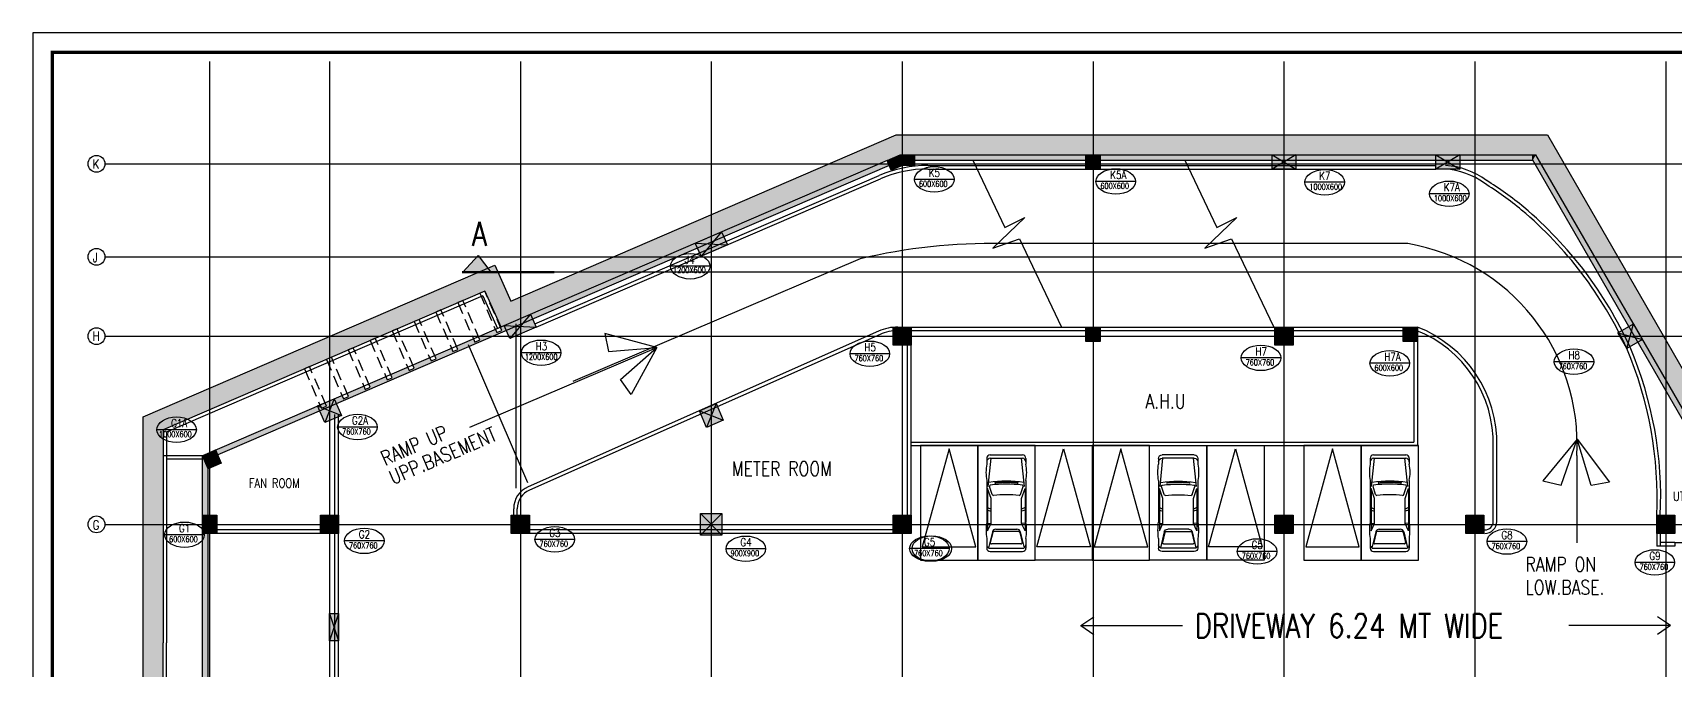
# Model space of a CAD drawing. Extents: x -14054 to 906348, y -36965 to 188562.
# Drawn here: x 792348 to 861171, y 113106 to 139803 of the extents above; entities that cross this region are included whole.
import ezdxf

# ---------------------------------------------------------------- set-up
doc = ezdxf.new("R2010")
doc.units = 0
doc.header["$LTSCALE"] = 1000
doc.header["$MEASUREMENT"] = 0
doc.linetypes.add('DASHED', pattern=[0.75, 0.5, -0.25])
doc.linetypes.add('HIDDEN', pattern=[0.375, 0.25, -0.125])
doc.layers.get('0').update_dxf_attribs({"linetype": 'CONTINUOUS'})
for name, color, linetype in [('BOR', 5, 'CONTINUOUS'), ('CAR', 6, 'CONTINUOUS'), ('CEN-LINE', 8, 'CONTINUOUS'), ('COL-FIN', 3, 'CONTINUOUS'), ('COL-SOL', 253, 'CONTINUOUS'), ('COL-TX1', 4, 'CONTINUOUS'), ('COL-TX2', 33, 'CONTINUOUS'), ('CROSS', 3, 'CONTINUOUS'), ('DOOR', 6, 'CONTINUOUS'), ('GLASS', 9, 'CONTINUOUS'), ('GRID', 8, 'HIDDEN'), ('HATCH', 9, 'CONTINUOUS'), ('HT', 9, 'CONTINUOUS'), ('RETWALL', 7, 'CONTINUOUS'), ('SEC-LINE', 2, 'CONTINUOUS'), ('UPPRE', 11, 'CONTINUOUS')]:
    doc.layers.add(name, color=color, linetype=linetype)
doc.layers.add('TEXT', color=3, linetype='CONTINUOUS', lineweight=15)
doc.layers.add('WALL', color=2, linetype='CONTINUOUS', lineweight=30)
doc.styles.add('ROMANS', font='ROMANS.shx', dxfattribs={"height": 350})
doc.styles.add('STYLE2', font='simplex.shx', dxfattribs={"width": 0.8})

# ---------------------------------------------------------------- blocks, each defined once
blk = doc.blocks.new('CAR1')
at = {"linetype": 'Continuous'}
for p, q in [((-166, 4334), (-166, 4068)), ((-96, 3029), (38, 4341)), ((0, 4500), (1495, 4500)), ((0, 4341), (1495, 4341)), ((1592, 3029), (1457, 4341)), ((1661, 4334), (1661, 4068)), ((-166, 3305), (-166, 1374)), ((217, 3237), (223, 3173)), ((276, 3242), (281, 3178)), ((335, 3246), (339, 3182)), ((394, 3250), (398, 3186)), ((453, 3253), (456, 3189)), ((512, 3256), (514, 3191)), ((571, 3258), (573, 3193)), ((630, 3259), (631, 3195)), ((689, 3260), (689, 3195)), ((748, 3260), (748, 3196)), ((807, 3260), (806, 3195)), ((866, 3259), (864, 3195)), ((925, 3258), (923, 3193)), ((984, 3256), (981, 3191)), ((1043, 3253), (1040, 3189)), ((1102, 3250), (1098, 3186)), ((1160, 3246), (1156, 3182)), ((1219, 3242), (1214, 3178)), ((1278, 3237), (1273, 3173)), ((1661, 3305), (1661, 1374)), ((35, 2472), (-123, 2938)), ((-123, 2938), (-123, 967)), ((91, 2650), (-30, 3023)), ((35, 1300), (35, 2472)), ((1405, 2650), (1526, 3023)), ((1461, 2472), (1619, 2938)), ((1461, 1300), (1461, 2472)), ((1619, 2938), (1619, 967)), ((-123, 2052), (35, 1978)), ((-123, 1923), (35, 1884)), ((1619, 2052), (1461, 1978)), ((1619, 1923), (1461, 1884)), ((-123, 1317), (35, 1300)), ((-123, 967), (35, 1300)), ((98, 914), (-80, 181)), ((114, 888), (2, 424)), ((1319, 930), (168, 930)), ((259, 1041), (1237, 1041)), ((1372, 888), (1485, 424)), ((1398, 914), (1576, 181)), ((1619, 1317), (1461, 1300)), ((1619, 967), (1461, 1300)), ((-166, 606), (-166, 166)), ((0, 153), (1495, 153)), ((0, 0), (1495, 0)), ((1431, 356), (56, 356)), ((1661, 606), (1661, 166))]:
    blk.add_line(p, q, dxfattribs=at)
for centre, radius, start, end in [((1947, 3686), 2146, 169.76163, 190.23837), ((0, 4334), 166, 90.01711, 179.98291), ((0, 4176), 166, 90.01711, 179.98291), ((1495, 4334), 166, 0.0171, 89.98289), ((1495, 4176), 166, 0.0171, 89.98289), ((-451, 3686), 2146, 349.76163, 10.23837), ((748, -2823), 6100, 82.36711, 97.63289), ((22, 3040), 55.1, 96.83565, 198.16986), ((748, -2891), 6031, 83.02615, 96.97385), ((1473, 3040), 55.1, 341.83015, 83.16435), ((143, 2667), 55.4, 198.10553, 275.97443), ((748, -2856), 5500, 83.75282, 96.24718), ((1352, 2667), 55.4, 264.02557, 341.89445), ((2441, 990), 2635, 171.62164, 188.37836), ((259, 875), 166, 90.04437, 166.31775), ((168, 875), 55.2, 89.91098, 166.26071), ((1237, 875), 166, 13.68224, 89.95563), ((1319, 875), 55.2, 13.73933, 90.08914), ((-945, 990), 2635, 351.62164, 8.37837), ((0, 318), 166, 180.01715, 269.98288), ((0, 165), 165, 179.91745, 270.08243), ((56, 411), 55.2, 166.36609, 269.91083), ((1431, 411), 55.2, 270.08906, 13.63393), ((1495, 318), 166, 270.01713, 359.98285), ((1496, 165), 165, 269.91757, 0.08254)]:
    blk.add_arc(centre, radius, start, end, dxfattribs=at)
blk = doc.blocks.new('*U46')
at = {"layer": 'HATCH', "linetype": 'Continuous'}
h = blk.add_hatch(dxfattribs=at)
h.set_pattern_fill('AR-PARQ1', color=256, scale=200, angle=45, style=0)
h.set_pattern_definition([(135, (558277.8, 51836.5), (-3394.113, 2e-13), [2400, -2400]), (135, (558560.6, 52119.3), (-3394.113, 2e-13), [2400, -2400]), (135, (558843.5, 52402.2), (-3394.113, 2e-13), [2400, -2400]), (135, (559126.3, 52685), (-3394.113, 2e-13), [2400, -2400]), (135, (559409.1, 52967.9), (-3394.113, 2e-13), [2400, -2400]), (135, (559692, 53250.7), (-3394.113, 2e-13), [2400, -2400]), (135, (559974.8, 53533.5), (-3394.113, 2e-13), [2400, -2400]), (45, (556580.7, 53533.5), (3394.113, -2e-13), [2400, -2400]), (45, (556297.9, 53816.4), (3394.113, -2e-13), [2400, -2400]), (45, (556015, 54099.2), (3394.113, -2e-13), [2400, -2400]), (45, (555732.2, 54382), (3394.113, -2e-13), [2400, -2400]), (45, (555449.3, 54665), (3394.113, -2e-13), [2400, -2400]), (45, (555166.5, 54947.8), (3394.113, -2e-13), [2400, -2400]), (45, (554883.7, 55230.6), (3394.113, -2e-13), [2400, -2400])])
h.paths.add_polyline_path([(828524.19, 135527.59), (812384.44, 128568.92), (811709.7, 130074.84), (796975.65, 123722.24), (796975.38, 72400.37), (813907.67, 72400.37), (813907.67, 74050.37), (867647.67, 74050.37), (867647.67, 72400.37), (903337.59, 72400.37), (903337.69, 112114.02), (893725.45, 112114.02), (893725.45, 119284.02), (865188.91, 119284.02), (855815.81, 135527.59)])
h.paths.add_polyline_path([(855336.48, 134697.59), (864709.58, 118454.02), (892895.45, 118454.02), (892895.45, 111284.02), (902507.69, 111284.02), (902507.59, 73230.37), (868477.67, 73230.37), (868477.67, 74880.37), (813077.67, 74880.37), (813077.67, 73230.37), (797805.39, 73230.37), (797805.65, 123176.23), (811286.86, 128988.67), (811961.6, 127482.76), (828695.49, 134697.59)], flags=16)
at = {"layer": 'HT', "linetype": 'Continuous'}
for points in [[(828234.86, 134248.52), (828205.36, 134317.59), (827814.13, 134317.59), (821206.65, 131468.77), (821300.7, 131258.85)], [(855336.48, 134697.59), (855203.65, 134697.59), (855203.65, 134467.59)]]:
    blk.add_hatch(color=256, dxfattribs=at).paths.add_polyline_path(points)
h = blk.add_hatch(color=256, dxfattribs=at)
h.paths.add_polyline_path([(860777.67, 125268), (860777.67, 124807.82), (864006.31, 119212.59), (864271.86, 119212.59)])
h.paths.add_polyline_path([(859802.27, 126958.38), (859603.06, 126843.42), (860777.67, 124807.82), (860777.67, 125268)])
h.paths.add_polyline_path([(858174.89, 129778.62), (857909.35, 129778.62), (859223.21, 127501.69), (859422.43, 127616.65)])
h.paths.add_polyline_path([(855555.75, 134317.59), (855290.21, 134317.59), (857540.16, 130418.43), (857805.7, 130418.43)])
h.paths.add_polyline_path([(857805.7, 130418.43), (857540.16, 130418.43), (857909.35, 129778.62), (858174.89, 129778.62)])
h.paths.add_polyline_path([(855336.48, 134697.59), (855203.65, 134467.59), (855290.21, 134317.59), (855555.75, 134317.59)])
h.paths.add_polyline_path([(864271.86, 119212.59), (864006.31, 119212.59), (864444.03, 118454.02), (864709.58, 118454.02)])
h = blk.add_hatch(color=256, dxfattribs=at)
h.paths.add_polyline_path([(819351.45, 130418.43), (818770.52, 130418.43), (817286.57, 129778.62), (817867.5, 129778.62)])
h.paths.add_polyline_path([(820198.65, 130783.7), (820104.59, 130993.62), (818770.52, 130418.43), (819351.45, 130418.43)])
h.paths.add_polyline_path([(817867.5, 129778.62), (817286.57, 129778.62), (813199.57, 128016.51), (813293.63, 127806.6)])
h = blk.add_hatch(color=256, dxfattribs=at)
h.paths.add_polyline_path([(804373.86, 123960.83), (804282.8, 124172.04), (800006.42, 122328.27), (800097.49, 122117.07)])
h.paths.add_polyline_path([(805300.93, 124611), (804980.7, 124472.93), (805071.76, 124261.73), (811649.18, 127097.59), (811068.25, 127097.59), (811021.84, 127077.58), (811081.23, 126939.84), (810870.03, 126848.78), (810810.64, 126986.52), (810103.56, 126681.66), (810162.95, 126543.92), (809951.74, 126452.86), (809892.35, 126590.6), (809185.27, 126285.74), (809244.66, 126148), (809033.46, 126056.94), (808974.07, 126194.68), (808266.99, 125889.82), (808326.38, 125752.08), (808115.17, 125661.02), (808055.78, 125798.76), (807348.7, 125493.9), (807408.09, 125356.16), (807196.88, 125265.1), (807137.5, 125402.84), (806430.42, 125097.98), (806489.81, 124960.24), (806278.6, 124869.18), (806219.21, 125006.92), (805512.13, 124702.06), (805571.52, 124564.32), (805360.31, 124473.26)])
h.paths.add_polyline_path([(812191.58, 127331.44), (812097.52, 127541.36), (811940.13, 127473.5), (811999.52, 127335.76), (811788.31, 127244.69), (811728.92, 127382.44), (811068.25, 127097.59), (811649.18, 127097.59)])
h = blk.add_hatch(color=256, dxfattribs=at)
h.paths.add_polyline_path([(799685.45, 121557.26), (799455.45, 122090.72), (799455.45, 119592.59), (799685.45, 119592.59)])
edge = h.paths.add_edge_path()
edge.add_line((799685.45, 118832.59), (799605.45, 118832.59))
edge.add_line((799605.45, 118832.59), (799525.6, 118832.59))
edge.add_ellipse((798700.59, 118778.17), major_axis=(-829.33, 0), ratio=0.6434108, start_angle=163.6817985, end_angle=183.7738607, ccw=False)
edge.add_line((799529.47, 118778.17), (799531.13, 118778.17))
edge.add_line((799455.45, 118557.17), (799455.45, 112215.77))
edge.add_line((799455.45, 112215.77), (799685.45, 112215.77))
edge.add_line((799685.45, 112215.77), (799685.45, 118832.59))
at = {"layer": 'BOR', "color": 2, "ltscale": 140}
blk.add_lwpolyline([(792347.96, 139802.57), (792347.96, 60267.68), (906347.96, 60267.68), (906347.96, 139802.57)], close=True, dxfattribs=at)
at = {"layer": 'BOR', "ltscale": 140, "const_width": 136.54}
blk.add_lwpolyline([(905528.71, 61086.94), (793167.21, 61086.94), (793167.21, 138983.32), (905528.71, 138983.32)], close=True, dxfattribs=at)
at = {"layer": 'CAR'}
for points in [[(831944.51, 122512.83), (829544.51, 122512.83), (829544.51, 117712.83), (831944.51, 117712.83), (831944.51, 122512.83)], [(834344.51, 122512.83), (831944.51, 122512.83), (831944.51, 117712.83), (834344.51, 117712.83), (834344.51, 122512.83)], [(834344.51, 122512.83), (836744.51, 122512.83), (836744.51, 117712.83), (834344.51, 117712.83), (834344.51, 122512.83)], [(839144.51, 122512.83), (836744.51, 122512.83), (836744.51, 117712.83), (839144.51, 117712.83), (839144.51, 122512.83)], [(839144.51, 122512.83), (841544.51, 122512.83), (841544.51, 117712.83), (839144.51, 117712.83), (839144.51, 122512.83)], [(841544.51, 122512.83), (843944.51, 122512.83), (843944.51, 117712.83), (841544.51, 117712.83), (841544.51, 122512.83)], [(848010.84, 122512.83), (845610.84, 122512.83), (845610.84, 117712.83), (848010.84, 117712.83), (848010.84, 122512.83)], [(850410.84, 122512.83), (848010.84, 122512.83), (848010.84, 117712.83), (850410.84, 117712.83), (850410.84, 122512.83)]]:
    blk.add_lwpolyline(points, dxfattribs=at)
for points in [[(829621.75, 118269.84), (831867.26, 118269.84), (830744.51, 122377.64)], [(836667.26, 118269.84), (834421.75, 118269.84), (835544.51, 122377.64)], [(836821.75, 118269.84), (839067.26, 118269.84), (837944.51, 122377.64)], [(843867.26, 118269.84), (841621.75, 118269.84), (842744.51, 122377.64)], [(845688.09, 118269.84), (847933.59, 118269.84), (846810.84, 122377.64)]]:
    blk.add_lwpolyline(points, close=True, dxfattribs=at)
at = {"layer": 'CEN-LINE', "linetype": 'Continuous'}
for p, q in [((799455.45, 122090.72), (800243.98, 121777.3)), ((800006.42, 122328.27), (799694.52, 121540.4))]:
    blk.add_line(p, q, dxfattribs=at)
at = {"layer": 'COL-FIN', "linetype": 'Continuous'}
for p, q in [((805157.67, 119592.59), (804397.67, 118832.59)), ((804397.67, 119592.59), (805157.67, 118832.59)), ((812397.67, 119592.59), (813157.67, 118832.59)), ((813157.67, 119592.59), (812397.67, 118832.59))]:
    blk.add_line(p, q, dxfattribs=at)
for points in [[(828144.52, 134460.04), (828695.49, 134697.59), (829295.49, 134697.59), (829295.49, 134247.59), (828788.37, 134247.59), (828321.26, 134046.19)], [(837077.67, 134097.59), (836477.67, 134097.59), (836477.67, 134697.59), (837077.67, 134697.59)], [(845277.67, 134097.59), (844277.67, 134097.59), (844277.67, 134697.59), (845277.67, 134697.59)], [(852143.45, 134097.59), (851143.45, 134097.59), (851143.45, 134697.59), (852143.45, 134697.59)], [(821451.79, 130921.64), (820349.74, 130446.49), (820104.59, 130993.62), (821206.65, 131468.77)], [(813444.72, 127469.38), (812342.67, 126994.23), (812097.52, 127541.36), (813199.57, 128016.51)], [(829157.67, 126717.59), (828397.67, 126717.59), (828397.67, 127477.59), (829157.67, 127477.59)], [(837077.68, 126877.57), (836477.68, 126877.57), (836477.68, 127477.57), (837077.68, 127477.57)], [(845157.67, 126717.59), (844397.67, 126717.59), (844397.67, 127477.59), (845157.67, 127477.59)], [(850367.67, 126877.57), (849767.67, 126877.57), (849767.67, 127477.57), (850367.67, 127477.57)], [(859802.27, 126958.38), (859144, 126578.53), (858764.16, 127236.8), (859422.43, 127616.65)], [(821276.38, 123571.85), (820577.45, 123273.36), (820278.97, 123972.3), (820977.9, 124270.78)], [(800243.98, 121777.3), (799693.01, 121539.75), (799455.45, 122090.72), (800006.42, 122328.27)], [(800055.45, 118832.59), (799455.45, 118832.59), (799455.45, 119592.59), (800055.45, 119592.59)], [(805157.67, 118832.59), (804397.67, 118832.59), (804397.67, 119592.59), (805157.67, 119592.59)], [(813157.67, 118832.59), (812397.67, 118832.59), (812397.67, 119592.59), (813157.67, 119592.59)], [(821227.67, 118762.59), (820327.67, 118762.59), (820327.67, 119662.59), (821227.67, 119662.59)], [(829157.67, 118832.59), (828397.67, 118832.59), (828397.67, 119592.59), (829157.67, 119592.59)], [(845157.67, 118832.59), (844397.67, 118832.59), (844397.67, 119592.59), (845157.67, 119592.59)], [(853157.67, 118832.7), (852397.67, 118832.7), (852397.67, 119592.7), (853157.67, 119592.7)], [(861157.67, 118832.59), (860397.67, 118832.59), (860397.67, 119592.59), (861157.67, 119592.59)], [(804777.67, 114327.35), (804777.67, 115477.35), (805157.67, 115477.35), (805157.67, 114327.35)]]:
    blk.add_lwpolyline(points, close=True, dxfattribs=at)
at = {"layer": 'COL-SOL', "linetype": 'Continuous'}
for points in [[(828695.49, 134697.59), (828144.52, 134460.04), (828788.37, 134247.59), (828321.26, 134046.19)], [(829295.49, 134697.59), (829295.49, 134247.59), (828695.49, 134697.59), (828788.37, 134247.59)], [(836477.67, 134697.59), (836477.67, 134097.59), (837077.67, 134697.59), (837077.67, 134097.59)], [(844277.67, 134697.59), (844277.67, 134097.59), (845277.67, 134697.59), (845277.67, 134097.59)], [(851143.45, 134697.59), (851143.45, 134097.59), (852143.45, 134697.59), (852143.45, 134097.59)], [(821206.65, 131468.77), (821451.79, 130921.64), (820104.59, 130993.62), (820349.74, 130446.49)], [(813199.57, 128016.51), (813444.72, 127469.38), (812097.52, 127541.36), (812342.67, 126994.23)], [(828397.67, 127477.59), (828397.67, 126717.59), (829157.67, 127477.59), (829157.67, 126717.59)], [(836477.68, 127477.57), (836477.68, 126877.57), (837077.68, 127477.57), (837077.68, 126877.57)], [(844397.67, 127477.59), (844397.67, 126717.59), (845157.67, 127477.59), (845157.67, 126717.59)], [(849767.67, 127477.57), (849767.67, 126877.57), (850367.67, 127477.57), (850367.67, 126877.57)], [(858764.16, 127236.8), (859422.43, 127616.65), (859144, 126578.53), (859802.27, 126958.38)], [(804282.8, 124172.04), (804980.7, 124472.93), (804583.7, 123474.14), (805281.6, 123775.04)], [(820977.9, 124270.78), (820278.97, 123972.3), (821276.38, 123571.85), (820577.45, 123273.36)], [(799455.45, 122090.72), (800006.42, 122328.27), (799693.01, 121539.75), (800243.98, 121777.3)], [(799455.45, 119592.59), (799455.45, 118832.59), (800055.45, 119592.59), (800055.45, 118832.59)], [(804397.67, 119592.59), (804397.67, 118832.59), (805157.67, 119592.59), (805157.67, 118832.59)], [(812397.67, 119592.59), (812397.67, 118832.59), (813157.67, 119592.59), (813157.67, 118832.59)], [(820327.67, 119662.59), (820327.67, 118762.59), (821227.67, 119662.59), (821227.67, 118762.59)], [(828397.67, 119592.59), (828397.67, 118832.59), (829157.67, 119592.59), (829157.67, 118832.59)], [(844397.67, 119592.59), (844397.67, 118832.59), (845157.67, 119592.59), (845157.67, 118832.59)], [(852397.67, 119592.7), (852397.67, 118832.7), (853157.67, 119592.7), (853157.67, 118832.7)], [(860397.67, 119592.59), (860397.67, 118832.59), (861157.67, 119592.59), (861157.67, 118832.59)], [(804777.67, 115477.35), (804777.67, 114327.35), (805157.67, 115477.35), (805157.67, 114327.35)]]:
    blk.add_solid(points, dxfattribs=at)
at = {"layer": 'COL-TX1', "color": 1}
for p, q in [((830953.44, 133664.31), (829294.78, 133664.31)), ((838556.56, 133577.51), (836897.9, 133577.51)), ((847314.5, 133543.47), (845655.84, 133543.47)), ((852532.87, 133060.98), (850874.21, 133060.98)), ((820726.28, 130025.12), (819067.62, 130025.12)), ((814480.26, 126402.48), (812821.59, 126402.48)), ((828253.81, 126359.5), (826595.15, 126359.5)), ((844642.54, 126187.84), (842983.87, 126187.84)), ((850041.39, 125958.92), (848382.73, 125958.92)), ((857759.41, 126027.45), (856100.75, 126027.45)), ((806779.87, 123291.62), (805121.2, 123291.62)), ((799200.24, 123178.97), (797541.58, 123178.97)), ((799529.92, 118778.17), (797871.26, 118778.17)), ((807067.07, 118521.28), (805408.4, 118521.28)), ((815049.57, 118585.5), (813390.91, 118585.5)), ((854948.5, 118492.27), (853289.84, 118492.27)), ((823057.18, 118190.65), (821398.52, 118190.65)), ((830749.68, 118198.24), (829091.02, 118198.24)), ((844481.76, 118078.18), (842823.1, 118078.18)), ((861150.34, 117619.21), (859491.68, 117619.21))]:
    blk.add_line(p, q, dxfattribs=at)
for centre in [(830124.11, 133664.31), (837727.23, 133577.51), (846485.17, 133543.47), (851703.54, 133060.98), (819896.95, 130025.12), (813650.93, 126402.48), (827424.48, 126359.5), (843813.2, 126187.84), (849212.06, 125958.92), (856930.08, 126027.45), (798370.91, 123178.97), (805950.53, 123291.62), (798700.59, 118778.17), (814220.24, 118585.5), (806237.73, 118521.28), (822227.85, 118190.65), (829920.35, 118198.24), (830020.35, 118198.24), (843652.43, 118078.18), (854119.17, 118492.27), (860321.01, 117619.21)]:
    blk.add_ellipse(centre, major_axis=(-829.33, 0), ratio=0.6434108, dxfattribs=at)
at = {"layer": 'CROSS', "color": 3, "linetype": 'Continuous'}
for p, q in [((828788.37, 134247.59), (828144.52, 134460.04)), ((828695.49, 134697.59), (828321.26, 134046.19)), ((828695.49, 134697.59), (829295.49, 134247.59)), ((829295.49, 134697.59), (828788.37, 134247.59)), ((836477.67, 134697.59), (837077.67, 134097.59)), ((837077.67, 134697.59), (836477.67, 134097.59)), ((844277.67, 134697.59), (845277.67, 134097.59)), ((845277.67, 134697.59), (844277.67, 134097.59)), ((851143.45, 134697.59), (852143.45, 134097.59)), ((852143.45, 134697.59), (851143.45, 134097.59)), ((821206.65, 131468.77), (820349.74, 130446.49)), ((820104.59, 130993.62), (821451.79, 130921.64)), ((813199.57, 128016.51), (812342.67, 126994.23)), ((812097.52, 127541.36), (813444.72, 127469.38)), ((828397.67, 127477.59), (829157.67, 126717.59)), ((829157.67, 127477.59), (828397.67, 126717.59)), ((836477.68, 127477.57), (837077.68, 126877.57)), ((837077.68, 127477.57), (836477.68, 126877.57)), ((844397.67, 127477.59), (845157.67, 126717.59)), ((845157.67, 127477.59), (844397.67, 126717.59)), ((849767.67, 127477.57), (850367.67, 126877.57)), ((850367.67, 127477.57), (849767.67, 126877.57)), ((859144, 126578.53), (859422.43, 127616.65)), ((858764.16, 127236.8), (859802.27, 126958.38)), ((804282.8, 124172.04), (805281.6, 123775.04)), ((804980.7, 124472.93), (804583.7, 123474.14)), ((820278.97, 123972.3), (821276.38, 123571.85)), ((820977.9, 124270.78), (820577.45, 123273.36)), ((799455.45, 122090.72), (800243.98, 121777.3)), ((800006.42, 122328.27), (799693.01, 121539.75)), ((799455.45, 119592.59), (800055.45, 118832.59)), ((800055.45, 119592.59), (799455.45, 118832.59)), ((820327.67, 119662.59), (821227.67, 118762.59)), ((821227.67, 119662.59), (820327.67, 118762.59)), ((828397.67, 119592.59), (829157.67, 118832.59)), ((829157.67, 119592.59), (828397.67, 118832.59)), ((845157.67, 119592.59), (844397.67, 118832.59)), ((844397.67, 119592.59), (845157.67, 118832.59)), ((852397.67, 119592.7), (853157.67, 118832.7)), ((853157.67, 119592.7), (852397.67, 118832.7)), ((861157.67, 119592.59), (860397.67, 118832.59)), ((860397.67, 119592.59), (861157.67, 118832.59)), ((804777.67, 115477.35), (805157.67, 114327.35)), ((805157.67, 115477.35), (804777.67, 114327.35))]:
    blk.add_line(p, q, dxfattribs=at)
blk.add_lwpolyline([(804282.8, 124172.04), (804980.7, 124472.93), (805281.6, 123775.04), (804583.7, 123474.14), (804282.8, 124172.04)], dxfattribs=at)
at = {"layer": 'DOOR', "linetype": 'Continuous'}
blk.add_line((861157.67, 118454.02), (862057.67, 118454.02), dxfattribs=at)
at = {"layer": 'GLASS', "color": 1, "linetype": 'Continuous'}
for centre in [(795015.69, 134317.59), (795015.69, 130418.43), (795015.69, 127097.59), (795015.69, 119212.59)]:
    blk.add_circle(centre, 352.83, dxfattribs=at)
at = {"layer": 'GRID', "color": 8, "linetype": 'Continuous'}
for p, q in [((799755.45, 138599.3), (799755.45, 70946.85)), ((804777.67, 138599.3), (804777.67, 70946.85)), ((812777.67, 138599.3), (812777.67, 70946.85)), ((820777.67, 138599.3), (820777.67, 70946.85)), ((828777.67, 138599.3), (828777.67, 70946.85)), ((836777.67, 138599.3), (836777.67, 70946.85)), ((844777.67, 138599.3), (844777.67, 70946.85)), ((852777.67, 138599.3), (852777.67, 70946.85)), ((860777.67, 138599.3), (860777.67, 70946.85)), ((795368.52, 134317.59), (904491.58, 134317.59)), ((795368.52, 130418.43), (904491.58, 130418.43)), ((795368.52, 127097.59), (904491.58, 127097.59)), ((795368.52, 119212.59), (904491.58, 119212.59))]:
    blk.add_line(p, q, dxfattribs=at)
at = {"layer": 'HT', "linetype": 'Continuous'}
blk.add_line((855203.65, 134467.59), (855203.65, 134697.59), dxfattribs=at)
blk.add_solid([(829295.49, 134697.59), (829295.49, 134467.59), (855203.65, 134697.59), (855203.65, 134467.59)], dxfattribs=at)
at = {"layer": 'RETWALL', "color": 7, "linetype": 'Continuous'}
for p, q in [((811286.86, 128988.67), (797805.45, 123176.15)), ((811210.44, 128792.37), (797955.45, 123077.47)), ((811210.44, 128792.37), (811823.85, 127423.36)), ((811286.86, 128988.67), (811961.6, 127482.76))]:
    blk.add_line(p, q, dxfattribs=at)
blk.add_lwpolyline([(813907.67, 74050.37), (813907.67, 72400.37), (796975.38, 72400.37), (796975.65, 123722.24), (811709.7, 130074.84), (812384.44, 128568.92), (828524.19, 135527.59), (855815.81, 135527.59), (865188.91, 119284.02), (893725.45, 119284.02), (893725.45, 112114.02), (903337.69, 112114.02), (903337.59, 72400.37), (867647.67, 72400.37), (867647.67, 74050.37)], close=True, dxfattribs=at)
at = {"layer": 'RETWALL', "linetype": 'DASHED'}
for points in [[(811999.52, 127335.76), (811286.86, 128988.67), (811075.66, 128897.61), (811788.31, 127244.69)], [(810162.95, 126543.92), (809450.29, 128196.83), (809239.09, 128105.77), (809951.74, 126452.86)], [(811081.23, 126939.84), (810368.58, 128592.75), (810157.37, 128501.69), (810870.03, 126848.78)], [(808326.38, 125752.08), (807613.72, 127404.99), (807402.51, 127313.93), (808115.17, 125661.02)], [(809244.66, 126148), (808532.01, 127800.91), (808320.8, 127709.85), (809033.46, 126056.94)], [(807408.09, 125356.16), (806695.44, 127009.07), (806484.23, 126918.01), (807196.88, 125265.1)], [(805571.52, 124564.32), (804858.86, 126217.23), (804647.66, 126126.17), (805360.31, 124473.26)], [(806489.81, 124960.24), (805777.15, 126613.15), (805565.94, 126522.09), (806278.6, 124869.18)], [(804653.23, 124168.4), (803940.58, 125821.31), (803729.37, 125730.25), (804442.03, 124077.34)]]:
    blk.add_lwpolyline(points, close=True, dxfattribs=at)
at = {"layer": 'SEC-LINE', "color": 6, "linetype": 'Continuous'}
blk.add_lwpolyline([(866091.04, 129778.62), (810368.06, 129778.62), (811003.09, 130474.4), (811541.9, 129778.62)], dxfattribs=at)
at = {"layer": 'SEC-LINE', "color": 2, "linetype": 'Continuous', "const_width": 100}
blk.add_lwpolyline([(814196.32, 129778.62), (810333.45, 129778.62)], dxfattribs=at)
at = {"layer": 'SEC-LINE', "color": 2, "linetype": 'Continuous'}
blk.add_solid([(810368.06, 129778.62), (811003.09, 130474.4), (811541.9, 129778.62)], dxfattribs=at)
at = {"layer": 'UPPRE', "linetype": 'Continuous'}
for p, q in [((797805.45, 123176.15), (797805.47, 114255.76)), ((797955.45, 123077.47), (797955.47, 114255.76)), ((799455.45, 122090.72), (797805.45, 122090.72)), ((799455.45, 121940.72), (797955.45, 121940.72))]:
    blk.add_line(p, q, dxfattribs=at)
at = {"layer": 'UPPRE'}
for p, q in [((797805.39, 73230.37), (797805.6, 114255.77)), ((797955.39, 73380.37), (797955.6, 114255.77))]:
    blk.add_line(p, q, dxfattribs=at)
at = {"layer": 'WALL', "linetype": 'Continuous'}
for p, q in [((828144.53, 134460.04), (799455.45, 122090.72)), ((828235.59, 134248.83), (799685.45, 121939.42)), ((828540.9, 134467.59), (841045.45, 134467.59)), ((829295.49, 134697.59), (841045.45, 134697.59)), ((829849.97, 134247.59), (851143.45, 134247.59)), ((831740.72, 134467.59), (833081.9, 131654.04)), ((840626.59, 134467.59), (841967.77, 131654.04)), ((841045.45, 134697.59), (855336.48, 134697.59)), ((841045.45, 134467.59), (855203.65, 134467.59)), ((864444.03, 118454.02), (855203.65, 134467.59)), ((864709.58, 118454.02), (855336.48, 134697.59)), ((813385.33, 127607.13), (827810.99, 133826.76)), ((813444.72, 127469.38), (827870.37, 133689.02)), ((829849.97, 134097.59), (851143.45, 134097.59)), ((833920.13, 132072.69), (832578.95, 130788.82)), ((833081.9, 131654.04), (833920.13, 132072.69)), ((842806, 132072.69), (841464.82, 130788.82)), ((841967.77, 131654.04), (842806, 132072.69)), ((832578.95, 130788.82), (833696.59, 131179.56)), ((833696.59, 131179.56), (835461.28, 127477.58)), ((841464.82, 130788.82), (842582.47, 131179.56)), ((842582.47, 131179.56), (844347.15, 127477.58)), ((812587.12, 127612.51), (812587.12, 120730.11)), ((828600.45, 127477.59), (849767.67, 127477.57)), ((828600.45, 127327.59), (849767.67, 127327.57)), ((832509.45, 127327.59), (848547.67, 127327.59)), ((813096.02, 120947.44), (810601.56, 126733.03)), ((827789.09, 127305.62), (813104.93, 120788.14)), ((827849.94, 127168.52), (813165.78, 120651.04)), ((829007.67, 119592.59), (829007.67, 126717.59)), ((829157.67, 119592.59), (829157.67, 126717.59)), ((850217.67, 126877.57), (850217.67, 122662.83)), ((850367.67, 126877.57), (850367.67, 122512.83)), ((805007.67, 103980.74), (805007.67, 123811.07)), ((805157.67, 103980.74), (805157.67, 123811.07)), ((829157.67, 122662.83), (850217.67, 122662.83)), ((829157.67, 122512.83), (850367.67, 122512.83)), ((799455.45, 103980.74), (799455.45, 122090.72)), ((799685.45, 121939.42), (799685.45, 94860.37)), ((853547.67, 119332.59), (853547.67, 122479.41)), ((853697.67, 119332.59), (853697.67, 122477.57)), ((812497.67, 119592.59), (812497.67, 119868.49)), ((812647.67, 119592.59), (812647.67, 119868.49)), ((804397.67, 118982.59), (799605.45, 118982.59)), ((804397.67, 118832.59), (799605.45, 118832.59)), ((828397.67, 118982.59), (813157.67, 118982.59)), ((828397.67, 118832.59), (813157.67, 118832.59)), ((860397.67, 118832.59), (860397.67, 118304.02)), ((860547.67, 118832.59), (860547.67, 118304.02)), ((861157.67, 118454.02), (860547.67, 118454.02)), ((861157.67, 118454.02), (861157.67, 118304.02)), ((861157.67, 118304.02), (860397.67, 118304.02)), ((836257.14, 114973.14), (840530.28, 114973.15)), ((836267.61, 114973.15), (836804.95, 115343.43)), ((836267.61, 114973.15), (836804.96, 114602.87)), ((860981.96, 114973.14), (856708.83, 114973.15)), ((860971.49, 114973.15), (860434.15, 115343.43)), ((860971.49, 114973.15), (860434.15, 114602.87))]:
    blk.add_line(p, q, dxfattribs=at)
at = {"layer": 'WALL', "color": 7, "linetype": 'Continuous'}
for p, q in [((849962.86, 130972.59), (832963.57, 130972.59)), ((827015.54, 130333.73), (814983.06, 125195.12)), ((818498.37, 126627.24), (816320.82, 127213.29)), ((816320.82, 127213.29), (816473.26, 126451.9)), ((810661.81, 123280.55), (818498.37, 126627.24)), ((816473.26, 126451.9), (818498.37, 126627.24)), ((816971.34, 125285.6), (818498.37, 126627.24)), ((818498.37, 126627.24), (817415.94, 124648.98)), ((817415.94, 124648.98), (816971.34, 125285.6)), ((857059.84, 122780.32), (855631.58, 121035.26)), ((856388.44, 120861.71), (857059.84, 122780.32)), ((857059.84, 122780.32), (858419.42, 120981.23)), ((857656.4, 120837.14), (857059.84, 122780.32)), ((857047.67, 122094.11), (857047.67, 118440.01)), ((855631.58, 121035.26), (856388.44, 120861.71)), ((858419.42, 120981.23), (857656.4, 120837.14))]:
    blk.add_line(p, q, dxfattribs=at)
at = {"layer": 'WALL', "linetype": 'Continuous'}
for centre, radius, start, end in [((829849.97, 129097.59), 5150, 90, 113.3233326), ((851343.68, 131024.21), 3229.82, 53.5268171, 86.2935165), ((829849.97, 129097.59), 5000, 90, 113.3233326), ((851343.68, 131024.21), 3079.82, 53.5268171, 86.2935165), ((845698.76, 121429.42), 14348.75, 50.4601446, 58.2303913), ((845698.76, 121429.42), 14198.75, 50.4601446, 58.2303913), ((843983.79, 119636.88), 16673.89, 24.6023993, 49.8368173), ((843983.79, 119636.88), 16823.89, 24.6023993, 49.8368173), ((828600.45, 125477.59), 2000, 89.9999525, 113.9337598), ((828600.45, 125477.59), 1850, 89.9999525, 113.9337598), ((848470.24, 122604.99), 5078.98, 358.6036816, 68.7235581), ((848470.24, 122604.99), 5228.98, 358.6036816, 68.7235581), ((844485.05, 120342.43), 16080.28, 357.3020967, 23.0455231), ((844485.05, 120342.43), 15930.28, 357.3020967, 23.0455231), ((813497.67, 119868.49), 1000, 113.1254568, 180), ((813497.67, 119868.49), 850, 113.1254568, 180), ((853197.67, 119332.59), 350, 270, 0), ((853197.67, 119332.59), 500, 270, 0)]:
    blk.add_arc(centre, radius, start, end, dxfattribs=at)
at = {"layer": 'WALL', "color": 7, "linetype": 'Continuous'}
for centre, radius, start, end in [((832478.75, 107477.59), 23500, 88.8178688, 103.4429503), ((848560.84, 122587.81), 8501.18, 356.6707127, 80.5073366)]:
    blk.add_arc(centre, radius, start, end, dxfattribs=at)
at = {"layer": 'CAR', "xscale": 0.899999999996728, "yscale": 0.899999999996728, "zscale": 0.899999999996728}
for p in [(832469.75, 118072.81), (848536.08, 118072.81)]:
    blk.add_blockref('CAR1', p, dxfattribs=at)
at = {"layer": 'CAR', "xscale": -0.899999999996728, "yscale": 0.899999999996728, "zscale": 0.899999999996728, "rotation": 359.9999999999999}
blk.add_blockref('CAR1', (841019.27, 118072.81), dxfattribs=at)
at = {"layer": 'COL-TX1', "style": 'STYLE2', "width": 0.8}
for s, p in [('K5', (829893.64, 133769.43)), ('K5A', (837496.77, 133682.63)), ('K7', (846254.7, 133648.58)), ('K7A', (851473.07, 133166.1)), ('J4', (819666.48, 130130.24)), ('H3', (813420.46, 126507.6)), ('H5', (827194.01, 126464.61)), ('H7', (843582.74, 126292.96)), ('H7A', (848981.6, 126064.04)), ('H8', (856699.61, 126132.57)), ('G1A', (798140.44, 123284.09)), ('G2A', (805720.07, 123396.74)), ('G1', (798470.13, 118883.29)), ('G2', (806007.27, 118626.39)), ('G3', (813989.78, 118690.62)), ('G4', (821997.38, 118295.77)), ('G5', (829689.88, 118303.36)), ('G5', (843421.97, 118183.3)), ('G8', (853888.7, 118597.39)), ('G9', (860090.54, 117724.32))]:
    blk.add_text(s, height=335.415, dxfattribs=at).set_placement(p)
at = {"layer": 'COL-TX2', "color": 4, "style": 'STYLE2', "width": 0.8}
for s, p in [('600X600', (829481.08, 133350.9)), ('600X600', (837084.2, 133264.1)), ('1000X600', (845842.14, 133230.06)), ('1000X600', (851060.51, 132747.57)), ('1200X600', (819175.82, 129742.92)), ('1200X600', (812964.58, 126103.5)), ('760X760', (826781.45, 126046.09)), ('760X760', (843170.18, 125874.43)), ('760X760', (856287.05, 125714.04)), ('600X600', (848569.04, 125645.51)), ('760X760', (805307.51, 122978.21)), ('1000X600', (797635.72, 122865.56)), ('600X600', (798057.57, 118464.76)), ('760X760', (805594.71, 118207.87)), ('760X760', (813577.22, 118272.09)), ('760X760', (853476.14, 118178.86)), ('900X900', (821584.82, 117877.24)), ('760X760', (829277.32, 117884.83)), ('760X760', (843009.41, 117764.77)), ('760X760', (859677.98, 117305.79))]:
    blk.add_text(s, height=250, dxfattribs=at).set_placement(p)
at = {"layer": 'SEC-LINE', "color": 2, "style": 'ROMANS', "width": 0.8}
blk.add_text('A', height=1000, rotation=359.9995987, dxfattribs=at).set_placement((810758.45, 130882.09))
at = {"layer": 'TEXT', "style": 'ROMANS', "width": 0.8}
for s, p in [('K', (794858.39, 134115.89)), ('J', (794858.39, 130202.8)), ('H', (794858.39, 126905.71)), ('G', (794858.39, 118996.96))]:
    blk.add_text(s, height=381.01, dxfattribs=at).set_placement(p)
for s, height, rotation, p in [('A.H.U', 600, 359.9995987, (838967.76, 124071.12)), ('RAMP UP', 600, 23.3992969, (807100.08, 121665.85)), ('UPP.BASEMENT', 600, 23.3992969, (807446.86, 120864.49)), ('METER ROOM', 600, 359.9995987, (821636.65, 121241.4)), ('FAN ROOM', 381.012, 359.9995987, (801400.91, 120746.47)), ('UTILITY', 381.012, 359.9995987, (861077.64, 120196.01)), ('RAMP ON', 600, 359.9995987, (854897.36, 117238.94)), ('LOW.BASE.', 600, 359.9995987, (854897.36, 116273.94)), ('DRIVEWAY 6.24 MT WIDE', 1000, 359.9995987, (841040.95, 114464.59))]:
    blk.add_text(s, height=height, rotation=rotation, dxfattribs=at).set_placement(p)

msp = doc.modelspace()

# ---------------------------------------------------------------- block references
at = {"layer": 'TEXT'}
msp.add_blockref('*U46', (0, 0), dxfattribs=at)

doc.saveas('drawing.dxf')
